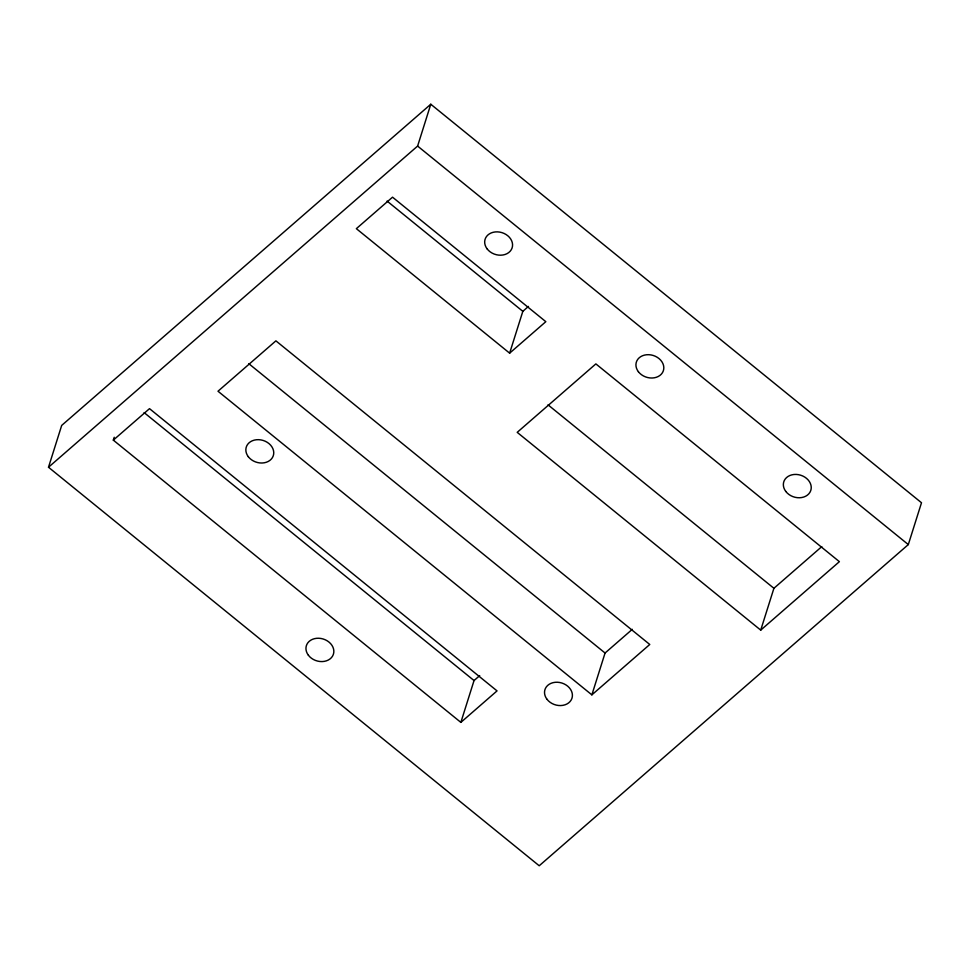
<?xml version="1.0" encoding="UTF-8"?>
<svg xmlns="http://www.w3.org/2000/svg" width="970" height="970" viewBox="0 0 970 970"><rect width="100%" height="100%" fill="white"/><g stroke="black" fill="none" stroke-linecap="round" stroke-linejoin="round"><path stroke-width="1.45" d="M48.5 467.249L61.692 425.418L430.789 104.239L921.5 502.751L908.308 544.582L539.211 865.761L48.5 467.249L417.609 146.07L430.789 104.239M113.32 440.137L149.513 408.649L497.04 690.895L460.859 722.383L113.32 440.137L114.23 437.252M509.638 353.165L545.831 321.676L392.535 197.177L356.354 228.665L509.638 353.165L522.83 311.334L528.48 306.411M460.859 722.383L474.039 680.552L479.701 675.629M591.87 694.86L649.767 644.48L275.904 340.846L217.995 391.225L591.87 694.86L605.062 653.028L632.307 629.324M760.722 630.124L839.389 561.666L595.871 363.895L517.204 432.353L760.722 630.124L773.914 588.293L821.796 546.619M417.609 146.07L908.308 544.582M387.091 201.093L522.83 311.334M548.038 404.854L773.914 588.293M248.829 363.714L605.062 653.028M144.13 412.614L474.039 680.552M308.411 655.284A14.186 11.397 17.5 0 0 332.504 656.205A14.186 11.397 17.5 0 0 318.791 638.248A14.186 11.397 17.5 0 0 308.411 655.284M248.308 456.712A14.186 11.397 17.5 0 0 272.4 457.646A14.186 11.397 17.5 0 0 258.687 439.677A14.186 11.397 17.5 0 0 248.308 456.712M546.983 699.273A14.186 11.397 17.5 0 0 571.063 700.207A14.186 11.397 17.5 0 0 557.35 682.237A14.186 11.397 17.5 0 0 546.983 699.273M487.134 248.902A14.186 11.397 17.5 0 0 511.226 249.823A14.186 11.397 17.5 0 0 497.513 231.866A14.186 11.397 17.5 0 0 487.134 248.902M638.393 371.728A14.186 11.397 17.5 0 0 662.474 372.65A14.186 11.397 17.5 0 0 648.76 354.693A14.186 11.397 17.5 0 0 638.393 371.728M785.809 491.463A14.186 11.397 17.5 0 0 809.901 492.384A14.186 11.397 17.5 0 0 796.188 474.427A14.186 11.397 17.5 0 0 785.809 491.463"/></g></svg>
